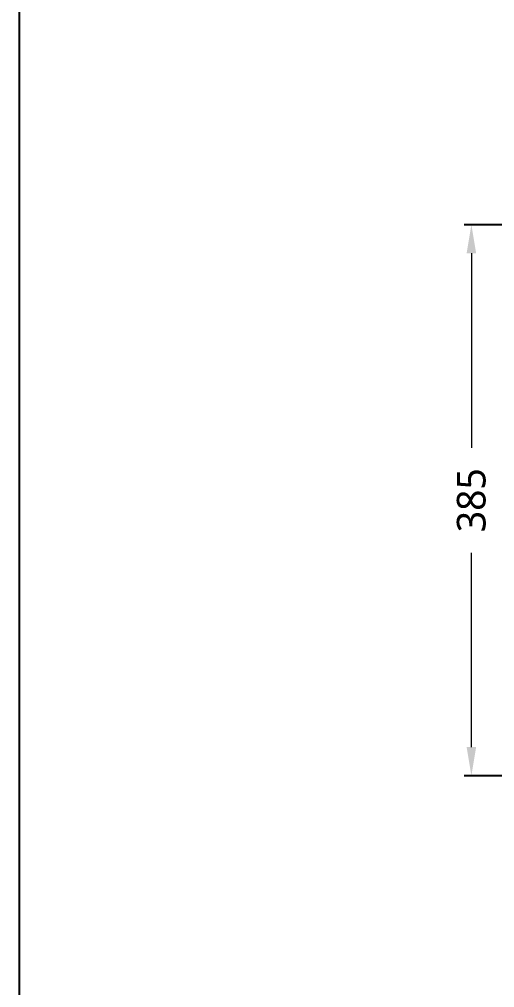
# Model space of a CAD drawing. Header units: inches. Extents: x 2601 to 5701, y -10811 to -8711.
# Drawn here: x 2601 to 2932, y -10426 to -9750 of the extents above; entities that cross this region are included whole.
import ezdxf

# ---------------------------------------------------------------- set-up
doc = ezdxf.new("R2010")
doc.units = ezdxf.units.IN
doc.header["$LTSCALE"] = 50
doc.header["$MEASUREMENT"] = 0
doc.layers.add('5', color=5, linetype='Continuous')
doc.styles.get("Standard").update_dxf_attribs({"font": 'NanumGothic.ttf'})
doc.dimstyles.get("Standard").update_dxf_attribs({"dimtxt": 20, "dimasz": 20, "dimexe": 5, "dimexo": 1.5, "dimgap": 10, "dimtad": 0, "dimtoh": 1, "dimdec": 0, "dimzin": 0, "dimdsep": 46, "dimtxsty": 'Standard', "dimcen": 0, "dimclrd": 3, "dimclre": 3, "dimclrt": 2, "dimadec": 0, "dimazin": 3, "dimtfac": 1, "dimtdec": 0, "dimtofl": 0, "dimtmove": 0, "dimatfit": 3, "dimfxl": 1, "dimtolj": 1, "dimtzin": 0, "dimlwd": 0, "dimlwe": 25, "dimarcsym": 0})

# ---------------------------------------------------------------- blocks, each defined once
blk = doc.blocks.new('*D33')
at = {"color": 3, "linetype": 'Continuous', "lineweight": 25, "transparency": 16777216}
for p, q in [((3103.29, -9893.14), (2911.23, -9893.14)), ((3018.04, -10278.14), (2911.23, -10278.14))]:
    blk.add_line(p, q, dxfattribs=at)
at = {"color": 3, "linetype": 'Continuous', "lineweight": 0, "transparency": 16777216}
for p, q in [((2916.23, -9913.14), (2916.23, -10048.97)), ((2916.23, -10258.14), (2916.23, -10122.31))]:
    blk.add_line(p, q, dxfattribs=at)
at = {"color": 3, "transparency": 16777216}
for points in [[(2912.9, -9913.14), (2919.57, -9913.14), (2916.23, -9893.14)], [(2912.9, -10258.14), (2919.57, -10258.14), (2916.23, -10278.14)]]:
    blk.add_solid(points, dxfattribs=at)
at = {"layer": 'DEFPOINTS', "color": 0, "transparency": 16777216}
for p in [(3104.79, -9893.14), (2916.23, -10278.14), (3019.54, -10278.14)]:
    blk.add_point(p, dxfattribs=at)
at = {"color": 2, "transparency": 16777216, "insert": (2916.23, -10085.64), "char_height": 20, "attachment_point": 5, "rotation": 90}
blk.add_mtext('\\A1;385', dxfattribs=at)

msp = doc.modelspace()

# ---------------------------------------------------------------- linework, layer by layer
at = {"layer": '5', "color": 212}
msp.add_lwpolyline([(2600.79, -8710.69), (5700.79, -8710.69), (5700.79, -10810.69), (2600.79, -10810.69)], close=True, dxfattribs=at)

# ---------------------------------------------------------------- dimensions: what is measured, and where the dimension line sits
dim = msp.add_linear_dim(base=(2916.23, -10278.14), p1=(3104.79, -9893.14), p2=(3019.54, -10278.14), angle=90, dimstyle='Standard', override={"dimarcsym": 1})
dim.commit()
dim.dimension.update_dxf_attribs({"geometry": '*D33', "text_midpoint": (2916.23, -10085.64)})

doc.saveas('drawing.dxf')
